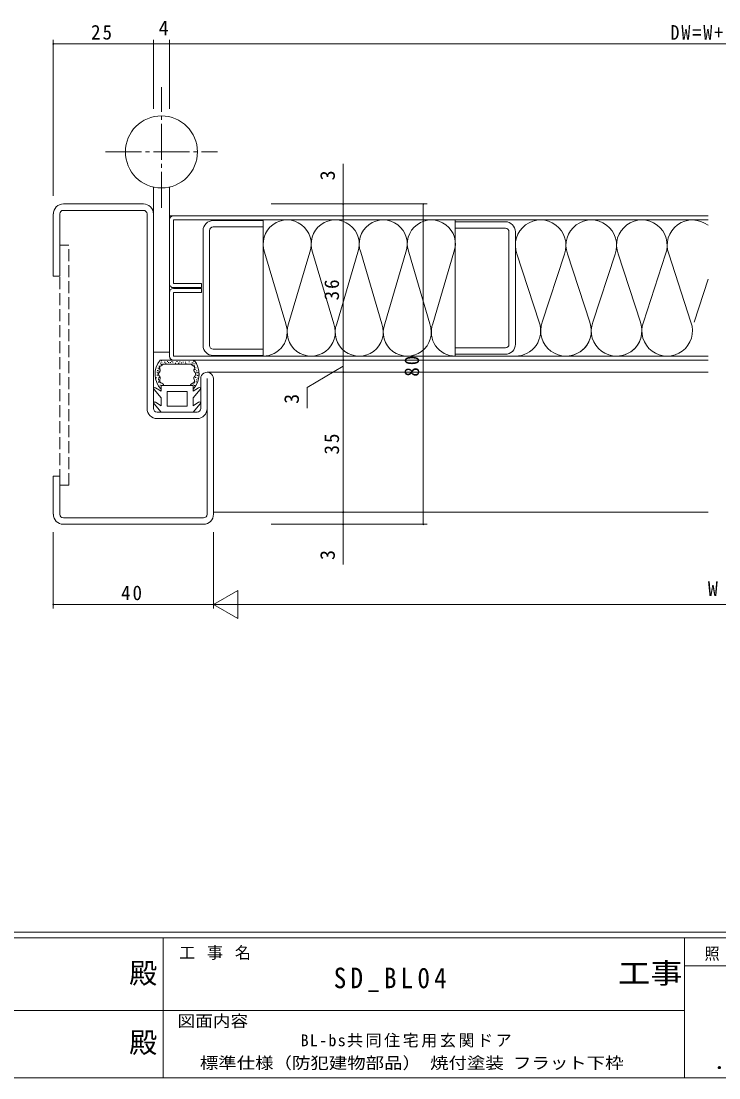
# Model space of a CAD drawing. Units: millimetres on the paper. Extents: x -420 to 373, y -297 to 267.
# Drawn here: x -68.2 to 106.1, y -297 to -33.1 of the extents above; entities that cross this region are included whole.
import ezdxf
from ezdxf.enums import TextEntityAlignment as Align

# ---------------------------------------------------------------- set-up
doc = ezdxf.new("R2010")
doc.units = ezdxf.units.MM
doc.linetypes.add('CHAIN2', pattern=[12, 9, -1, 1, -1])
doc.linetypes.add('DASHED3', pattern=[4, 3, -1])
for name, color, linetype, lineweight in [('0-1_USER1', 7, 'Continuous', 9), ('0-3_YKK_11', 7, 'Continuous', 9), ('0-4_YKK_12', 2, 'Continuous', 9), ('0-5_YSS_K', 4, 'Continuous', 9), ('0-7_YKK_D', 6, 'Continuous', 9)]:
    doc.layers.add(name, color=color, linetype=linetype, lineweight=lineweight)
doc.layers.add('0-2_YKK_ZWAK', color=3, linetype='Continuous')
doc.styles.add('ＭＳ ゴシック', font='')
doc.styles.get('ＭＳ ゴシック').set_extended_font_data('MS Gothic')

msp = doc.modelspace()

# ---------------------------------------------------------------- linework, layer by layer
at = {"layer": '0-1_USER1'}
for p, q in [((352.3, -260.6), (-417.7, -260.6)), ((314.5, -262), (-417.7, -262)), ((-32.7, -262), (-32.7, -297)), ((97.5, -262), (97.5, -297)), ((165.684, -268.999), (97.5, -268.999)), ((-160.1, -280.199), (-31.3, -280.199)), ((-31.3, -280.199), (97.5, -280.199)), ((-417.7, -297), (314.5, -297))]:
    msp.add_line(p, q, dxfattribs=at)
at = {"layer": '0-3_YKK_11'}
for p, q in [((-37.618, -78.756), (-57.617, -78.756)), ((-60.118, -81.256), (-60.118, -96.756)), ((-58.518, -96.756), (-58.518, -81.256)), ((-57.617, -80.356), (-37.618, -80.356)), ((-36.718, -81.256), (-36.718, -129.856)), ((-35.118, -129.856), (-35.118, -81.256)), ((-7.718, -82.906), (-20.218, -82.906)), ((-7.718, -84.506), (-7.718, -82.906)), ((40.268, -84.806), (40.268, -83.206)), ((40.268, -83.206), (52.768, -83.206)), ((-22.718, -85.406), (-22.718, -114.106)), ((-21.118, -114.106), (-21.118, -85.406)), ((-20.218, -84.506), (-7.718, -84.506)), ((52.768, -84.806), (40.268, -84.806)), ((53.668, -113.806), (53.668, -85.706)), ((55.268, -85.706), (55.268, -113.806)), ((-60.118, -96.756), (-58.518, -96.756)), ((-7.718, -115.006), (-20.218, -115.006)), ((-7.718, -116.606), (-7.718, -115.006)), ((40.268, -116.306), (40.268, -114.706)), ((40.268, -114.706), (52.768, -114.706)), ((-20.218, -116.606), (-7.718, -116.606)), ((52.768, -116.306), (40.268, -116.306)), ((-23.318, -122.356), (-23.318, -129.856)), ((-21.718, -122.356), (-21.718, -156.256)), ((-20.118, -156.256), (-20.118, -122.356)), ((-24.218, -130.756), (-34.218, -130.756)), ((-34.218, -132.356), (-24.218, -132.356)), ((-58.517, -146.756), (-60.118, -146.756)), ((-60.118, -146.756), (-60.118, -156.256)), ((-58.517, -156.256), (-58.517, -146.756)), ((-22.618, -157.156), (-57.617, -157.156)), ((-57.617, -158.756), (-22.618, -158.756))]:
    msp.add_line(p, q, dxfattribs=at)
for centre, radius, start, end in [((-57.617, -81.256), 2.5, 89.99997, 180.00002), ((-37.618, -81.256), 2.5, 0, 90.00032), ((-57.617, -81.256), 0.9, 89.99997, 180.00002), ((-37.618, -81.256), 0.9, 0, 89.99997), ((-20.218, -85.406), 2.5, 90, 179.99998), ((52.768, -85.706), 2.5, 359.99998, 89.99995), ((-20.218, -85.406), 0.9, 90, 179.99998), ((52.768, -85.706), 0.9, 359.99997, 89.99995), ((-20.218, -114.106), 2.5, 180, 269.99998), ((-20.218, -114.106), 0.9, 180, 269.99998), ((52.768, -113.806), 2.5, 269.99989, 0), ((52.768, -113.806), 0.9, 269.99994, 359.99998), ((-21.718, -122.356), 1.6, 0, 180.00053), ((-34.218, -129.856), 2.5, 180.00002, 270), ((-34.218, -129.856), 0.9, 180.00002, 270), ((-24.218, -129.856), 0.9, 270, 359.99901), ((-24.218, -129.856), 2.5, 270, 0), ((-57.617, -156.256), 2.5, 180.00002, 270), ((-57.617, -156.256), 0.9, 180.00002, 270), ((-22.618, -156.256), 0.9, 270, 0), ((-22.618, -156.256), 2.5, 270, 0)]:
    msp.add_arc(centre, radius, start, end, dxfattribs=at)
at = {"layer": '0-4_YKK_12'}
for p, q in [((-31.118, -81.756), (-30.118, -81.756)), ((-21.718, -120.756), (103.382, -120.756)), ((-20.118, -155.756), (103.382, -155.756))]:
    msp.add_line(p, q, dxfattribs=at)
at = {"layer": '0-5_YSS_K', "linetype": 'CHAIN2'}
for p, q in [((-33.118, -79.756), (-33.118, -49.619)), ((-47.118, -65.756), (-19.118, -65.756))]:
    msp.add_line(p, q, dxfattribs=at)
at = {"layer": '0-5_YSS_K'}
for p, q in [((-35.118, -74.531), (-35.118, -115.756)), ((-31.118, -74.531), (-31.118, -115.756)), ((-30.118, -81.756), (103.382, -81.756)), ((60.382, -81.756), (103.382, -81.756)), ((-31.118, -98.656), (-31.118, -82.756)), ((-30.118, -98.656), (-30.118, -82.756)), ((-30.118, -82.756), (103.382, -82.756)), ((-7.718, -82.756), (-7.718, -116.756)), ((40.268, -82.756), (40.268, -116.756)), ((60.382, -82.756), (103.382, -82.756)), ((-7.359, -90.799), (-2.079, -108.705)), ((3.914, -90.826), (-1.353, -108.696)), ((4.641, -90.799), (9.921, -108.705)), ((15.914, -90.826), (10.647, -108.696)), ((16.641, -90.799), (21.921, -108.705)), ((27.914, -90.826), (22.647, -108.696)), ((28.641, -90.799), (33.921, -108.705)), ((39.914, -90.826), (34.647, -108.696)), ((55.646, -91.227), (61.206, -108.277)), ((67.518, -91.255), (61.972, -108.267)), ((68.284, -91.227), (73.844, -108.277)), ((68.284, -91.227), (73.844, -108.277)), ((80.156, -91.255), (74.61, -108.267)), ((80.156, -91.255), (74.61, -108.267)), ((80.922, -91.227), (86.482, -108.277)), ((80.922, -91.227), (86.482, -108.277)), ((92.794, -91.255), (87.248, -108.267)), ((92.794, -91.255), (87.248, -108.267)), ((93.56, -91.227), (99.12, -108.277)), ((103.382, -97.542), (99.886, -108.267)), ((-30.118, -98.656), (-23.118, -98.656)), ((-23.118, -99.656), (-30.118, -99.656)), ((-23.118, -99.856), (-30.118, -99.856)), ((-23.118, -98.656), (-23.118, -99.656)), ((-23.118, -100.856), (-23.118, -99.856)), ((-31.118, -100.856), (-31.118, -116.756)), ((-30.118, -100.856), (-30.118, -116.756)), ((-30.118, -100.856), (-23.118, -100.856)), ((-35.118, -115.756), (-32.118, -115.756)), ((-34.118, -115.756), (-31.118, -115.756)), ((-24.975, -117.756), (-33.46, -117.756)), ((-33.45, -118.541), (-33.25, -118.541)), ((-33.2, -117.909), (-33, -117.909)), ((-33.104, -118.458), (-32.904, -118.458)), ((-32.737, -118.756), (-32.793, -118.867)), ((-32.737, -118.756), (-25.698, -118.756)), ((-32.424, -118.254), (-32.224, -118.254)), ((-32.138, -118.54), (-31.938, -118.54)), ((-31.692, -118.057), (-31.492, -118.057)), ((-31.423, -118.326), (-31.223, -118.326)), ((-30.977, -118.343), (-30.777, -118.343)), ((-30.619, -118.111), (-30.419, -118.111)), ((-30.351, -118.254), (-30.151, -118.254)), ((-30.118, -116.756), (103.382, -116.756)), ((-30.118, -117.756), (103.382, -117.756)), ((-29.69, -118.486), (-29.49, -118.486)), ((-29.35, -118.075), (-29.15, -118.075)), ((-28.903, -118.486), (-28.703, -118.486)), ((-28.617, -118.147), (-28.417, -118.147)), ((-28.224, -118.433), (-28.024, -118.433)), ((-27.795, -118.29), (-27.595, -118.29)), ((-27.206, -118.236), (-27.006, -118.236)), ((-27.134, -118.629), (-26.934, -118.629)), ((-26.294, -118.165), (-26.094, -118.165)), ((-25.642, -118.867), (-25.698, -118.756)), ((-25.613, -117.79), (-25.413, -117.79)), ((-25.49, -118.451), (-25.29, -118.451)), ((-25.303, -118.553), (-25.103, -118.553)), ((-25.184, -118.052), (-24.984, -118.052)), ((-24.886, -118.661), (-24.686, -118.661)), ((60.382, -117.756), (103.382, -117.756)), ((-34.297, -120.748), (-34.097, -120.748)), ((-34.166, -120.355), (-33.966, -120.355)), ((-34.095, -120.939), (-33.895, -120.939)), ((-33.999, -119.758), (-33.799, -119.758)), ((-33.912, -121.208), (-33.918, -121.256)), ((-33.918, -121.256), (-33.914, -121.305)), ((-33.914, -121.305), (-33.901, -121.353)), ((-33.898, -121.159), (-33.912, -121.208)), ((-33.901, -121.353), (-33.855, -121.452)), ((-33.85, -121.062), (-33.898, -121.159)), ((-33.892, -120.486), (-33.692, -120.486)), ((-33.699, -120.862), (-33.85, -121.062)), ((-33.784, -119.281), (-33.584, -119.281)), ((-33.761, -119.985), (-33.561, -119.985)), ((-33.725, -119.746), (-33.525, -119.746)), ((-33.536, -120.649), (-33.699, -120.862)), ((-33.574, -119.504), (-33.581, -119.554)), ((-33.581, -119.554), (-33.574, -119.662)), ((-33.56, -119.458), (-33.574, -119.504)), ((-33.574, -119.662), (-33.548, -119.78)), ((-33.536, -119.415), (-33.56, -119.458)), ((-33.548, -119.78), (-33.512, -119.905)), ((-33.505, -119.375), (-33.536, -119.415)), ((-33.474, -120.536), (-33.536, -120.649)), ((-33.512, -119.905), (-33.442, -120.164)), ((-33.421, -119.303), (-33.505, -119.375)), ((-33.435, -120.417), (-33.474, -120.536)), ((-33.442, -120.164), (-33.426, -120.292)), ((-33.426, -120.292), (-33.435, -120.417)), ((-33.203, -119.175), (-33.421, -119.303)), ((-33.26, -118.84), (-33.06, -118.84)), ((-32.971, -119.041), (-33.203, -119.175)), ((-32.871, -118.961), (-32.971, -119.041)), ((-32.829, -118.916), (-32.871, -118.961)), ((-32.793, -118.867), (-32.829, -118.916)), ((-25.606, -118.916), (-25.642, -118.867)), ((-25.564, -118.961), (-25.606, -118.916)), ((-25.464, -119.041), (-25.564, -118.961)), ((-25.232, -119.175), (-25.464, -119.041)), ((-25.422, -118.899), (-25.222, -118.899)), ((-25.014, -119.303), (-25.232, -119.175)), ((-25.017, -119.138), (-24.817, -119.138)), ((-24.93, -119.375), (-25.014, -119.303)), ((-25.009, -120.292), (-24.993, -120.164)), ((-25, -120.417), (-25.009, -120.292)), ((-24.961, -120.536), (-25, -120.417)), ((-24.993, -120.164), (-24.923, -119.905)), ((-24.899, -120.649), (-24.961, -120.536)), ((-24.899, -119.415), (-24.93, -119.375)), ((-24.923, -119.905), (-24.887, -119.78)), ((-24.875, -119.458), (-24.899, -119.415)), ((-24.736, -120.862), (-24.899, -120.649)), ((-24.887, -119.78), (-24.861, -119.662)), ((-24.861, -119.504), (-24.875, -119.458)), ((-24.854, -119.554), (-24.861, -119.504)), ((-24.861, -119.662), (-24.854, -119.554)), ((-24.826, -120.056), (-24.626, -120.056)), ((-24.586, -121.062), (-24.736, -120.862)), ((-24.611, -119.675), (-24.411, -119.675)), ((-24.537, -121.159), (-24.586, -121.062)), ((-24.581, -121.452), (-24.534, -121.354)), ((-24.523, -121.208), (-24.537, -121.159)), ((-24.534, -121.354), (-24.522, -121.305)), ((-24.518, -121.256), (-24.523, -121.208)), ((-24.522, -121.305), (-24.518, -121.256)), ((-24.408, -120.39), (-24.208, -120.39)), ((-24.385, -120.808), (-24.185, -120.808)), ((-24.086, -120.951), (-23.886, -120.951)), ((-34.5, -122.144), (-34.3, -122.144)), ((-34.309, -121.512), (-34.109, -121.512)), ((-34.13, -121.536), (-33.93, -121.536)), ((-33.969, -122.559), (-33.769, -122.559)), ((-33.963, -122.227), (-33.763, -122.227)), ((-33.922, -122.982), (-33.722, -122.982)), ((-33.863, -123.369), (-33.663, -123.369)), ((-33.855, -121.452), (-33.787, -121.551)), ((-33.787, -121.551), (-33.707, -121.653)), ((-33.737, -122.06), (-33.537, -122.06)), ((-33.707, -121.653), (-33.543, -121.866)), ((-33.551, -122.837), (-33.566, -122.95)), ((-33.566, -122.95), (-33.566, -123.003)), ((-33.566, -123.003), (-33.56, -123.055)), ((-33.56, -123.055), (-33.547, -123.104)), ((-33.488, -122.594), (-33.551, -122.837)), ((-33.547, -123.104), (-33.527, -123.15)), ((-33.543, -121.866), (-33.478, -121.978)), ((-33.535, -123.99), (-33.335, -123.99)), ((-33.527, -123.15), (-33.468, -123.237)), ((-33.429, -122.342), (-33.488, -122.594)), ((-33.478, -121.978), (-33.435, -122.095)), ((-33.468, -123.237), (-33.389, -123.317)), ((-33.435, -122.095), (-33.42, -122.217)), ((-33.42, -122.217), (-33.429, -122.342)), ((-33.389, -123.317), (-33.291, -123.39)), ((-33.291, -123.39), (-33.056, -123.523)), ((-33.056, -123.523), (-32.793, -123.645)), ((-25.642, -123.645), (-25.379, -123.523)), ((-25.379, -123.523), (-25.144, -123.39)), ((-25.289, -123.721), (-25.089, -123.721)), ((-25.144, -123.39), (-25.046, -123.317)), ((-25.046, -123.317), (-24.967, -123.237)), ((-25.015, -122.217), (-25, -122.095)), ((-25.006, -122.342), (-25.015, -122.217)), ((-24.947, -122.594), (-25.006, -122.342)), ((-25, -122.095), (-24.957, -121.978)), ((-24.995, -123.392), (-24.795, -123.392)), ((-24.967, -123.237), (-24.908, -123.15)), ((-24.957, -121.978), (-24.892, -121.866)), ((-24.884, -122.837), (-24.947, -122.594)), ((-24.908, -123.15), (-24.889, -123.104)), ((-24.892, -121.866), (-24.728, -121.653)), ((-24.889, -123.104), (-24.875, -123.055)), ((-24.869, -122.95), (-24.884, -122.837)), ((-24.875, -123.055), (-24.869, -123.004)), ((-24.869, -123.004), (-24.869, -122.95)), ((-24.728, -121.653), (-24.648, -121.551)), ((-24.659, -122.132), (-24.459, -122.132)), ((-24.648, -121.551), (-24.581, -121.452)), ((-24.514, -123.216), (-24.314, -123.216)), ((-24.456, -122.653), (-24.256, -122.653)), ((-24.253, -121.631), (-24.053, -121.631)), ((-24.098, -122.239), (-23.898, -122.239)), ((-24.051, -121.488), (-23.851, -121.488)), ((-33.218, -127.156), (-34.962, -125.078)), ((-33.218, -125.537), (-34.565, -124.635)), ((-33.218, -124.056), (-29.218, -124.056)), ((-33.218, -125.537), (-33.218, -124.056)), ((-31.718, -129.256), (-31.718, -125.556)), ((-31.718, -125.556), (-26.718, -125.556)), ((-25.218, -124.056), (-29.218, -124.056)), ((-26.718, -129.256), (-26.718, -125.556)), ((-25.218, -125.537), (-25.218, -124.056)), ((-25.218, -125.537), (-23.87, -124.635)), ((-25.218, -127.156), (-23.473, -125.078)), ((-24.937, -124.096), (-24.737, -124.096)), ((-33.218, -130.756), (-34.962, -128.678)), ((-33.218, -129.137), (-34.565, -128.235)), ((-33.218, -129.137), (-33.218, -127.156)), ((-31.718, -129.256), (-26.718, -129.256)), ((-25.218, -129.137), (-25.218, -127.156)), ((-25.218, -129.137), (-23.87, -128.235)), ((-25.218, -130.756), (-23.473, -128.678)), ((-25.218, -130.756), (-33.218, -130.756))]:
    msp.add_line(p, q, dxfattribs=at)
at = {"layer": '0-5_YSS_K', "linetype": 'DASHED3'}
for p, q in [((-56.217, -89.006), (-58.518, -89.006)), ((-58.518, -89.006), (-58.518, -149.006)), ((-56.217, -149.006), (-56.217, -89.006)), ((-58.518, -149.006), (-56.217, -149.006))]:
    msp.add_line(p, q, dxfattribs=at)
at = {"layer": '0-5_YSS_K'}
msp.add_circle((-33.118, -65.756), 9, dxfattribs=at)
for centre, radius, start, end in [((-30.118, -82.756), 1, 90, 180), ((-1.717, -88.756), 6, 339.82126, 199.90497), ((10.283, -88.756), 6, 339.82126, 199.90497), ((22.282, -88.756), 6, 339.82126, 199.90497), ((34.282, -88.756), 6, 339.82126, 199.90497), ((61.587, -89.075), 6.319, 339.82126, 199.90497), ((74.225, -89.075), 6.319, 339.82126, 199.90497), ((74.225, -89.075), 6.319, 339.82126, 199.90497), ((86.863, -89.075), 6.319, 339.82126, 199.90497), ((86.863, -89.075), 6.319, 339.82126, 199.90497), ((99.501, -89.075), 6.319, 52.10385, 199.90497), ((-30.118, -98.656), 1, 179.99998, 270), ((-30.118, -100.856), 1, 89.99998, 179.99998), ((-7.718, -110.756), 6, 270, 19.99622), ((4.282, -110.756), 6, 159.91251, 19.99622), ((16.282, -110.756), 6, 159.91251, 19.99622), ((28.282, -110.756), 6, 159.91251, 19.99622), ((40.283, -110.756), 6, 159.91251, 269.86311), ((55.268, -110.437), 6.319, 270, 19.99622), ((67.906, -110.437), 6.319, 159.91251, 19.99622), ((67.906, -110.437), 6.319, 270, 19.99622), ((80.544, -110.437), 6.319, 159.91251, 19.99622), ((80.544, -110.437), 6.319, 270, 19.99622), ((93.182, -110.437), 6.319, 159.91251, 19.99622), ((-29.218, -121.256), 5.5, 140.48035, 223.34175), ((-30.118, -116.756), 1, 180, 270), ((-29.218, -121.256), 5.5, 316.65823, 39.51962), ((-29.218, -121.256), 4.3, 213.74989, 220.62927), ((-29.218, -121.256), 4.3, 319.3705, 326.24989), ((-34.732, -124.885), 0.3, 56.21114, 220.00243), ((-23.703, -124.885), 0.3, 319.99756, 123.78885), ((-34.732, -128.485), 0.3, 56.21114, 220.00243), ((-23.703, -128.485), 0.3, 319.99756, 123.78885)]:
    msp.add_arc(centre, radius, start, end, dxfattribs=at)
at = {"layer": '0-7_YKK_D'}
for p, q in [((-60.118, -76.756), (-60.118, -37.756)), ((-60.118, -38.756), (-35.118, -38.756)), ((-35.118, -53.071), (-35.118, -37.756)), ((-35.118, -54.981), (-35.118, -37.756)), ((-31.118, -38.756), (-35.118, -38.756)), ((-31.118, -54.981), (-31.118, -37.756)), ((-31.118, -53.071), (-31.118, -37.756)), ((240.883, -38.756), (-31.118, -38.756)), ((12.283, -78.756), (12.283, -68.756)), ((-5.718, -78.756), (13.283, -78.756)), ((-5.718, -78.756), (33.282, -78.756)), ((12.283, -81.756), (12.283, -78.756)), ((32.282, -78.756), (32.282, -158.756)), ((12.283, -81.756), (12.283, -117.756)), ((12.283, -117.756), (12.283, -120.756)), ((12.283, -119.256), (3.3, -124.564)), ((12.283, -120.756), (12.283, -155.756)), ((3.3, -124.564), (3.3, -129.764)), ((12.283, -155.756), (12.283, -158.756)), ((-60.118, -160.756), (-60.118, -179.756)), ((-20.118, -160.756), (-20.118, -179.756)), ((-20.118, -160.756), (-20.118, -179.756)), ((-5.718, -158.756), (13.283, -158.756)), ((-5.718, -158.756), (33.282, -158.756)), ((12.283, -158.756), (12.283, -168.756)), ((-20.118, -178.756), (-14.055, -175.256)), ((-14.055, -182.256), (-14.055, -175.256)), ((-60.118, -178.756), (-20.118, -178.756)), ((-20.118, -178.756), (-14.055, -182.256)), ((-20.118, -178.756), (-7.993, -178.756)), ((-13.118, -178.756), (222.882, -178.756))]:
    msp.add_line(p, q, dxfattribs=at)
for centre, start, end in [((-60.118, -38.756), 0, 180), ((-60.118, -38.756), 180, 0), ((-35.118, -38.756), 0, 180), ((-35.118, -38.756), 0, 180), ((-35.118, -38.756), 180, 0), ((-35.118, -38.756), 180, 0), ((-31.118, -38.756), 0, 180), ((-31.118, -38.756), 0, 180), ((-31.118, -38.756), 180, 0), ((-31.118, -38.756), 180, 0), ((12.283, -78.756), 90, 270), ((12.283, -78.756), 270, 90), ((32.282, -78.756), 90, 270), ((32.282, -78.756), 270, 90), ((12.283, -81.756), 90, 270), ((12.283, -81.756), 90, 270), ((12.283, -81.756), 270, 90), ((12.283, -81.756), 270, 90), ((12.283, -117.756), 90, 270), ((12.283, -117.756), 90, 270), ((12.283, -117.756), 270, 90), ((12.283, -117.756), 270, 90), ((12.283, -120.756), 90, 270), ((12.283, -120.756), 90, 270), ((12.283, -120.756), 270, 90), ((12.283, -120.756), 270, 90), ((12.283, -155.756), 90, 270), ((12.283, -155.756), 90, 270), ((12.283, -155.756), 270, 90), ((12.283, -155.756), 270, 90), ((12.283, -158.756), 90, 270), ((12.283, -158.756), 270, 90), ((32.282, -158.756), 90, 270), ((32.282, -158.756), 270, 90), ((-60.118, -178.756), 0, 180), ((-60.118, -178.756), 180, 0)]:
    msp.add_arc(centre, 0.106, start, end, dxfattribs=at)

# ---------------------------------------------------------------- texts
at = {"layer": '0-1_USER1', "color": 2, "style": 'ＭＳ ゴシック'}
for p in [(-41.182, -274.956), (-41.182, -292.278)]:
    msp.add_text('殿', height=5.132, dxfattribs=at).set_placement(p, align=Align.BOTTOM_LEFT)
at = {"layer": '0-1_USER1', "color": 2, "style": 'ＭＳ ゴシック', "width": 1.15}
msp.add_text('工事', height=5.132, dxfattribs=at).set_placement((80.931, -274.956), align=Align.BOTTOM_LEFT)
at = {"layer": '0-1_USER1', "style": 'ＭＳ ゴシック', "width": 1.1}
msp.add_text('図面内容', height=2.933, dxfattribs=at).set_placement((-29.083, -285.148), align=Align.BOTTOM_LEFT)
at = {"layer": '0-1_USER1', "color": 3, "style": 'ＭＳ ゴシック', "width": 1.15}
msp.add_text(' ． ．', height=3.666, dxfattribs=at).set_placement((101.955, -295.946), align=Align.BOTTOM_LEFT)
at = {"layer": '0-1_USER1', "char_height": 2.933, "attachment_point": 7, "style": 'ＭＳ ゴシック'}
for s, insert in [('\\T1.16;工\\~事\\~名', (-28.688, -267.533)), ('\\T1.17;\\W0.95;照\\~\\~査', (102.489, -267.78))]:
    msp.add_mtext(s, dxfattribs=dict(at, insert=insert))
at = {"layer": '0-2_YKK_ZWAK', "color": 7, "style": 'ＭＳ ゴシック', "width": 1.15}
msp.add_text('標準仕様（防犯建物部品） 焼付塗装 フラット下枠', height=2.933, dxfattribs=at).set_placement((-23.523, -295.625), align=Align.BOTTOM_LEFT)
at = {"layer": '0-2_YKK_ZWAK', "color": 2, "insert": (9.906, -275.591), "char_height": 5.132, "attachment_point": 7, "style": 'ＭＳ ゴシック'}
msp.add_mtext('\\T1.33;\\W0.9;SD_BL04', dxfattribs=at)
at = {"layer": '0-2_YKK_ZWAK', "color": 7, "insert": (1.637, -289.449), "char_height": 2.933, "attachment_point": 7, "style": 'ＭＳ ゴシック'}
msp.add_mtext('\\T1.16;BL-bs共同住宅用玄関ドア', dxfattribs=at)
at = {"layer": '0-7_YKK_D', "color": 3, "style": 'ＭＳ ゴシック'}
for s, p in [('4', (-33.815, -37.756)), ('W', (103.347, -177.756))]:
    msp.add_text(s, height=3.666, dxfattribs=at).set_placement(p, align=Align.BOTTOM_LEFT)
for p in [(11.283, -72.867), (2.3, -128.674), (11.283, -167.667)]:
    msp.add_text('3', height=3.666, rotation=90, dxfattribs=at).set_placement(p, align=Align.BOTTOM_LEFT)
at = {"layer": '0-7_YKK_D', "color": 3, "char_height": 3.666, "attachment_point": 7, "style": 'ＭＳ ゴシック'}
for s, insert in [('\\T1.21;\\W0.95;25', (-50.7, -37.756)), ('\\T1.22;\\W0.9;DW=W+22', (93.991, -37.756)), ('\\T1.21;\\W0.95;40', (-43.212, -177.756))]:
    msp.add_mtext(s, dxfattribs=dict(at, insert=insert))
at = {"layer": '0-7_YKK_D', "color": 3, "char_height": 3.666, "attachment_point": 7, "rotation": 90, "style": 'ＭＳ ゴシック'}
for s, insert in [('\\T1.21;\\W0.95;36', (11.283, -102.838)), ('\\T1.21;\\W0.95;80', (31.282, -121.887)), ('\\T1.21;\\W0.95;35', (11.283, -141.326))]:
    msp.add_mtext(s, dxfattribs=dict(at, insert=insert))

doc.saveas('drawing.dxf')
